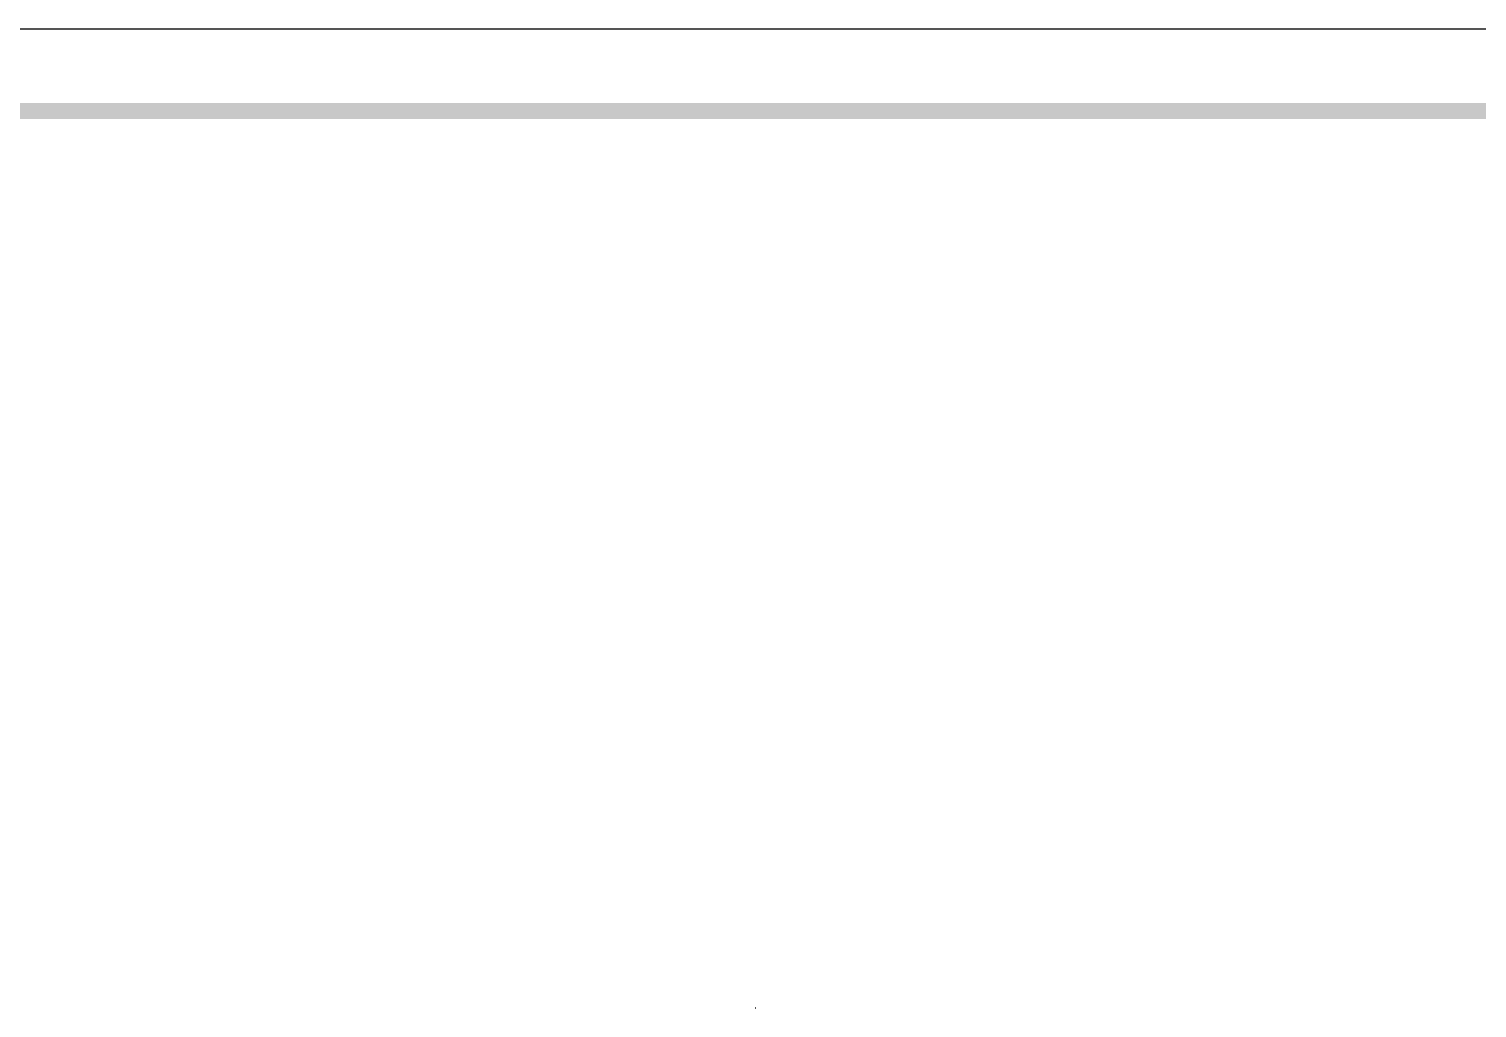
# Model space of a CAD drawing. Header units: millimetres. Extents: x 1035 to 2065, y 1005 to 1731.
# Drawn here: x 1587.3 to 1826.3, y 1568.9 to 1730.6 of the extents above; entities that cross this region are included whole.
import ezdxf

# ---------------------------------------------------------------- set-up
doc = ezdxf.new("R2010")
doc.units = ezdxf.units.MM

msp = doc.modelspace()

# ---------------------------------------------------------------- linework, layer by layer
at = {"color": 2}
msp.add_lwpolyline([(1034.61, 1730.56), (2065.33, 1730.56), (2065.33, 1004.54), (1034.61, 1004.54)], close=True, dxfattribs=at)
at = {"ltscale": 0.5}
msp.add_lwpolyline([(1034.61, 1730.56), (2065.33, 1730.56), (2065.33, 1004.54), (1034.61, 1004.54)], close=True, dxfattribs=at)
at = {"color": 7, "linetype": 'Continuous'}
for centre, radius, start, end in [((1707.17, 1561.04), 7.91, 89.88, 90.4257), ((1707.17, 1561.05), 7.9, 89.3696, 89.8788)]:
    msp.add_arc(centre, radius, start, end, dxfattribs=at)
at = {"color": 5, "ltscale": 40}
msp.add_trace([(1048.16, 1718.33), (1048.16, 1715.69), (2051.78, 1718.33), (2051.78, 1715.69)], dxfattribs=at)

doc.saveas('drawing.dxf')
